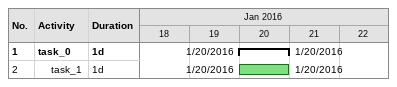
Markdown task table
| ID | Level | Task | Duration | Start | Finish |
|---|---|---|---|---|---|
| 1 | 1 | **task_0** | 1d | 2016-01-20 | 2016-01-20 |
| 2 | 2 | task_1 | 1d | 2016-01-20 | 2016-01-20 |
